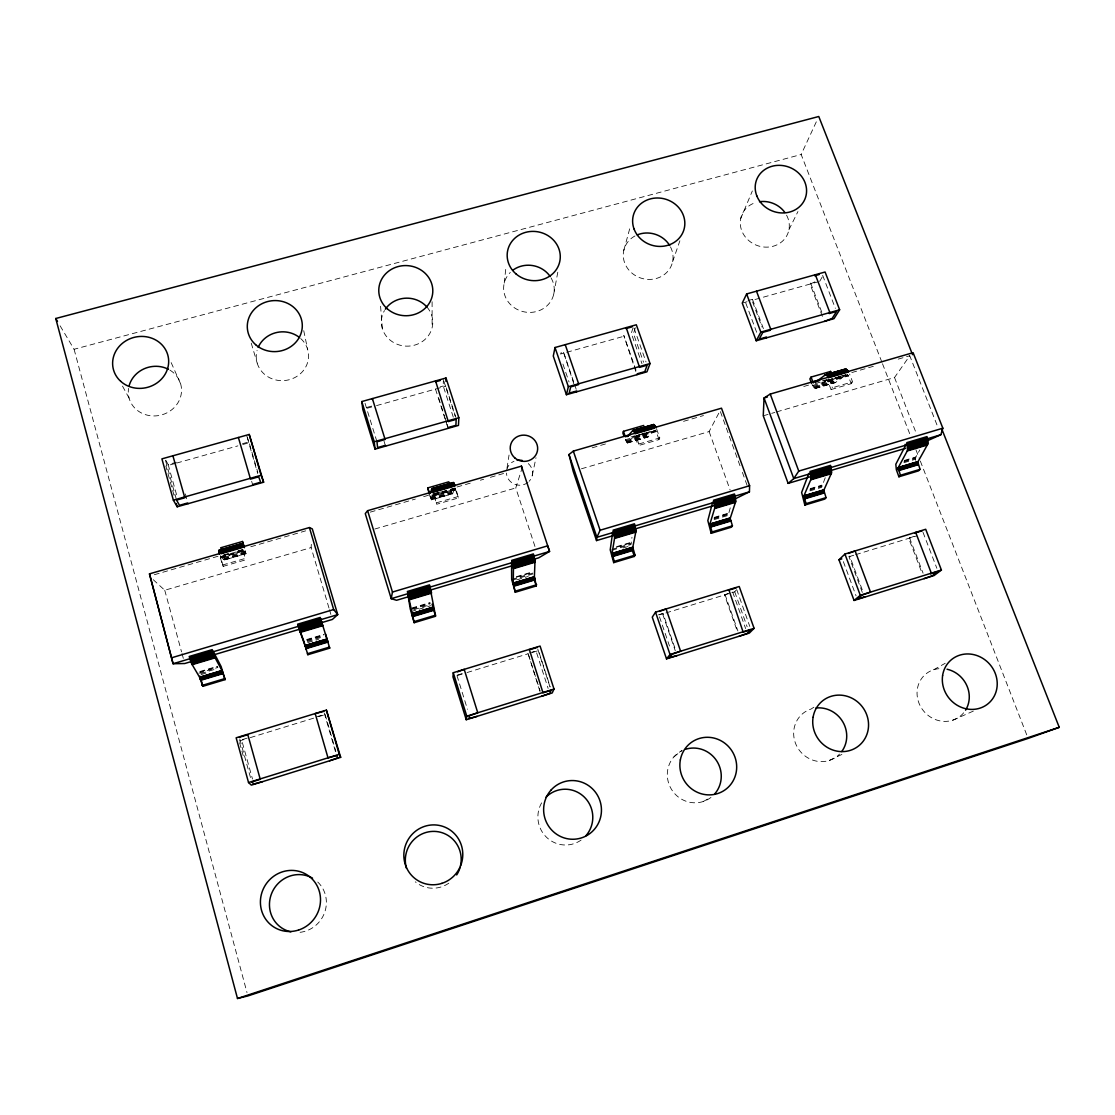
<?xml version="1.0" encoding="UTF-8"?>
<svg xmlns="http://www.w3.org/2000/svg" width="1115" height="1115" viewBox="0 0 1115 1115"><rect width="100%" height="100%" fill="white"/><g stroke="black" fill="none" stroke-linecap="round" stroke-linejoin="round"><path stroke-width="0.75" stroke-dasharray="5 3.75" d="M433.456 494.293L455.84 488.272L458.349 497.959L436.704 504.259L433.735 493.36M453.275 417.121L443.24 386.013L443.366 379.657M825.225 477.75L821.574 487.394L808.264 491.394M220.408 555.883L224.017 560.078L245.955 553.751L244.826 548.928M328.981 608.023L311.127 547.59L311.336 544.204M714.116 519.618L728.179 515.409L730.938 505.304M915.359 460.314L915.861 456.969L919.764 450M611.912 550.266L631.006 544.552L631.968 537.277M504.245 283.099L506.015 266.555M507.004 468.161L509.039 455.045M553.695 294.346L558.127 270.387M532.245 475.561L535.994 457.735M573.807 383.797L563.563 352.298L560.538 353.148M623.745 250.554L630.449 226.052M635.829 371.49L623.787 335.42L636.707 372.173M534.963 546.475L515.771 487.938L522.071 468.133M539.953 691.398L528.036 653.376M633.027 327.852L631.271 333.315L641.975 363.657M635.355 327.726L633.445 333.58L643.578 362.277M672.61 261.69L679.885 240.798M455.059 488.022L429.665 495.339L431.575 499.868L452.62 493.75L454.934 487.882L458.349 497.959M656.54 428.787L659.773 437.902L659.035 439.589L638.17 445.652L638.839 443.993L636.066 436.021L655.648 430.334M740.653 218.707L752.346 190.958M881.867 362.124L801.169 154.511L817.365 119.542M748.095 300.576L752.486 299.35L751.998 300.353L818.062 281.83M788.932 229.732L797.95 211.529M581.445 468.788L709.126 431.575L720.081 410.738L740.039 465.875M814.967 281.83L810.048 284.074L823.706 319.796M819.664 281.384L823.539 274.694M659.676 614.867L663.021 613.417L675.69 650.324M776.556 411.923L894.523 377.539L909.77 355.755L938.3 428.299M847.581 374.682L827.483 380.508L831.093 389.539L832.389 387.727L852.571 381.846L849.616 374.11M831.093 389.539L851.219 383.685L852.571 381.846M728.053 593.431L724.499 594.964L737.405 631.508M731.816 592.706L734.743 591.814L736.973 589.152M634.24 435.923L627.564 442.962L624.874 438.753M627.564 442.962L647.871 437.066L653.892 431.073M431.575 499.868L433.317 494.168L441.61 491.757M862.327 592.441L849.003 556.706L849.672 556.078L863.024 591.87M913.952 536.329L908.725 538.364L921.673 572.176M673.934 756.848L681.655 750.66M826.689 380.145L815.441 388.41L812.027 384.508M815.441 388.41L835.428 382.557L845.505 375.239M813.866 707.245L811.023 709.056A27.415 25.993 52.2 0 0 798.075 748.43A27.415 25.993 52.2 0 0 839.567 754.088M933.659 669.753L945.227 663.272M703.217 801.532L710.478 797.532M829.476 760.374L842.982 753.907M952.781 720.192L973.939 710.826M247.209 738.102L241.607 739.83L252.506 779.064M316.772 716.75L325.064 714.213L335.866 751.399M239.126 741.043L247.126 738.59M250.317 737.614L315.35 717.642M318.542 716.666L324.855 714.729M457.317 675.077L462.168 673.599M529.625 652.874L536.008 650.923L548.148 688.471M457.582 675.453L462.195 674.031M467.018 672.554L527.869 653.864M532.426 652.456L538.489 650.603L550.085 686.45M658.352 614.853L663.021 613.417M665.906 612.957L730.353 593.166M849.003 556.706L853.979 555.186M855.637 554.671L916.976 535.827M199.836 671.537L217.383 666.282M306.681 639.522L323.894 634.365M411.825 608.01L430.028 602.56M516.426 576.664L532.663 571.8M616.623 546.643L630.965 542.35M714.241 517.388L728.332 513.165M810.243 488.621L821.908 485.123M904.404 460.411L915.861 456.969M200.087 672.038L217.634 666.784M306.848 640.038L324.061 634.881M411.923 608.553L430.111 603.104M516.44 577.222L532.663 572.357M616.567 547.214L630.909 542.921M714.13 517.973L728.207 513.75M810.048 489.22L821.713 485.736M904.154 461.025L915.596 457.596M198.804 673.195L217.913 667.467M307.085 640.735L322.709 636.052M412.09 609.264L430.251 603.814M511.674 579.41L532.747 573.082M611.814 549.388L630.923 543.66M714.088 518.726L728.151 514.503M809.95 489.987L821.602 486.488M903.986 461.791L915.429 458.363M200.742 673.572L216.658 668.791M307.35 641.599L321.413 637.376M413.944 609.64L430.446 604.678M511.827 580.288L532.886 573.974M903.917 462.711L915.345 459.282M201.104 674.561L207.474 672.652M307.67 642.602L318.597 639.313M410.905 611.633L430.697 605.696M516.886 579.842L528.217 576.441M623.201 547.953L629.557 546.043M222.498 565.04L245.077 558.476L245.718 559.814L223.209 566.35L222.498 565.04L220.115 556.622L242.931 549.988M436.718 502.754L458.446 496.44M638.839 443.993L659.773 437.902M153.215 579.675L164.755 590.253L311.127 547.59M374.793 529.026L515.771 487.938M763.259 415.797L774.883 412.411M822.229 380.926L828.891 378.975M154.358 574.713L219.195 555.911M250.791 546.754L305.663 530.851M370.278 512.133L415.324 499.074M423.658 496.663L440.341 491.827M457.025 486.99L473.694 482.154M480.37 480.217L483.701 479.255M490.377 477.318L507.06 472.481M592.232 447.798L608.832 442.989M683.551 421.331L703.481 415.547M803.776 386.487L810.41 384.564M851.804 372.563L873.338 366.319M898.188 359.128L909.77 355.755M223.613 554.949L230.024 553.096M838.396 376.745L845.226 374.752M238.025 550.935L242.833 549.542M631.104 436.955L634.212 436.049M641.989 433.791L645.097 432.899M815.288 383.56L833.309 378.375M834.856 377.929L845.672 374.793M223.613 555.312L230.038 553.458M238.066 551.131L242.875 549.737M433.54 494.461L455.157 488.189M637.878 435.226L655.509 430.111M827.302 380.313L845.853 374.933M223.209 566.35L220.533 556.803L243.014 550.28M433.637 494.698L455.366 488.704M634.672 436.146L655.801 430.599L659.035 439.589M827.665 380.772L847.762 374.933L851.219 383.685M220.617 557.152L245.133 550.043M430.042 496.426L455.491 489.039M625.306 439.798L655.955 430.92M812.514 385.511L847.944 375.239M220.728 557.542L243.098 550.643M433.749 494.976L434 495.687L455.631 489.415M634.965 436.634L635.257 437.317L656.108 431.268M827.999 381.414L848.111 375.588M220.84 557.96L243.209 551.019M434 495.687L455.756 489.82M635.257 437.317L656.247 431.658M828.166 381.79L848.264 375.964M245.955 553.584L224.017 560.078L223.613 557.389L245.398 551.061M430.39 497.401L451.366 491.311L452.62 493.75M625.738 440.732L645.975 434.864L647.871 437.066M813.016 386.403L832.571 380.731L835.037 382.724M223.822 558.267L245.621 551.939M430.711 498.238L451.7 492.147M626.156 441.526L646.407 435.644M813.532 387.156L833.1 381.483M223.99 559.005L245.788 552.678M430.989 498.921L451.993 492.83M626.56 442.153L646.825 436.272M814.048 387.741L833.616 382.069M224.087 559.563L245.899 553.221M431.24 499.422L452.258 493.318M626.937 442.613L647.216 436.732M814.549 388.159L834.132 382.473M431.421 499.743L452.718 493.666M627.271 442.892L648.122 436.941M815.009 388.382L835.428 382.557M366.877 407.421L371.588 406.097M440.146 386.877L443.24 386.013M367.281 408.202L371.755 406.947M376.522 405.609L445.805 386.194M560.483 354.04L563.354 353.232M566.699 352.298L623.494 336.382M742.255 303.085L747.12 301.719M165.87 460.314L168.156 464.523L176.295 462.251M242.499 443.686L248.924 441.888L257.844 472.537M175.167 463.478L165.884 466.07L174.484 497.025M176.714 463.046L237.899 445.875M242.736 444.523L248.84 442.808M60.112 325.831L74.092 349.274L801.169 154.511M245.955 553.751L243.6 550.462M832.571 380.731L831.567 378.849M122.511 386.125L129.075 398.097M645.543 433.93L645.975 434.864M171.166 362.612L180.672 383.992M828.975 378.821L832.389 387.727M894.523 377.539L916.6 434.195M882.495 363.741L910.23 435.115M915.903 449.707L919.694 459.436M920.321 461.066L1028.114 738.423M922.997 532.301L936.865 568.316M822.647 275.321L835.358 308.325M909.492 537.695L923.081 573.194M810.633 283.057L821.825 312.312M752.486 299.35L763.608 329.19M752.583 301.914L761.935 327.016M843.358 561.639L856.069 595.842M745.754 302.973L756.862 332.841M451.366 491.311L450.641 489.262M742.395 472.37L747.092 485.346M246.819 436.049L248.924 441.888M709.126 431.575L730.102 489.945M736.694 589.5L749.81 626.463M734.743 591.814L747.12 626.728M732.666 592.023L745.628 628.581M634.045 328.103L646.017 361.971M724.973 594.379L737.893 630.979M635.397 437.707L638.17 445.652M662.644 613.961L675.3 650.826M659.481 616.804L669.502 646.045M563.563 352.298L574.03 382.905M574.573 384.522L576.232 389.358M562.922 364.061L569.04 381.985M537.764 649.055L550.043 687.035M446.335 387.825L455.826 417.247M443.909 381.302L455.101 416.048M528.552 655.007L540.134 690.966M438.655 398.013L444.439 416.048M444.969 417.693L446.544 422.599M447.073 424.244L448.132 427.519M435.491 389.079L447.575 426.724M434.125 496.091L436.704 504.259M456.969 675.551L467.464 709.307M384.02 441.192L385.553 446.139M365.037 403.296L376.982 441.819M251.237 343.141L257.175 363.058M329.455 609.654L330.904 614.56M247.293 437.679L257.718 473.554M324.256 713.029L335.657 752.291M251.656 481.29L252.589 484.523M243.321 551.437L245.718 559.814M242.68 550.071L245.077 558.476M185.341 493.945L187.613 502.085M168.156 464.523L177.229 497.137M165.564 460.565L176.56 500.119M239.767 738.938L250.791 778.646M239.586 742.674L243.209 755.733M164.755 590.253L181.55 651.871M182.01 653.543L183.362 658.533M74.092 349.274L247 992.573M223.362 556.357L223.613 557.389M220.533 556.803L220.38 556.05M303.74 330.681L307.601 349.274M380.577 306.249L382.389 328.813M432.104 301.719L432.118 327.74M528.287 463.575A13.073 12.516 10.8 0 1 529.151 481.29M527.952 482.391A13.073 12.516 10.8 0 1 506.461 473.067M506.754 469.805A13.073 12.516 10.8 0 1 514.001 461.262M963.653 712.82A27.22 25.283 49.4 0 1 919.917 705.293A27.22 25.283 49.4 0 1 941.994 668.582M710.98 797.434A27.624 26.732 58.2 0 1 671.481 789.378A27.624 26.732 58.2 0 1 682.282 750.562M581.068 840.097A27.917 27.429 77.2 0 1 542.141 802.02M448.801 883.191A28.488 27.861 -69.5 0 1 415.296 881.826M317.761 882.049A29.297 28.112 -57.4 0 1 324.2 913.659A29.297 28.112 -57.4 0 1 297.454 932.502M169.912 370.124A26.746 24.711 -13.5 0 1 178.902 401.079A26.746 24.711 -13.5 0 1 147.082 415.114A26.746 24.711 -13.5 0 1 128.546 388.382M300.702 338.542A26.189 24.391 -6.1 0 1 303.991 369.762A26.189 24.391 -6.1 0 1 271.53 378.598A26.189 24.391 -6.1 0 1 257.091 350.417M426.933 307.029A25.729 24 2.4 0 1 425.791 338.709A25.729 24 2.4 0 1 391.964 341.511A25.729 24 2.4 0 1 384.466 310.555M551.061 277.9A25.366 23.54 10.3 0 1 543.535 308.451A25.366 23.54 10.3 0 1 509.945 303.949A25.366 23.54 10.3 0 1 510.28 272.422M670.477 246.889A25.074 23.053 16.8 0 1 659.648 277.287A25.074 23.053 16.8 0 1 626.296 266.387A25.074 23.053 16.8 0 1 635.787 235.544M786.563 215.167A24.823 22.523 21.5 0 1 775.078 245.635A24.823 22.523 21.5 0 1 742.088 231.544A24.823 22.523 21.5 0 1 756.5 202.331"/><path stroke-width="1.5" d="M414.181 622.7L407.393 591.466L429.512 584.873L435.617 616.247L414.181 622.7L410.278 609.041L407.783 593.835M515.283 592.26L513.262 583.27L513.444 568.093L511.674 560.385L533.374 553.918L535.019 560.873L534.378 576.943L536.329 585.933L515.283 592.26L511.674 579.41L511.576 562.504M804.849 505.081L806.047 503.659L803.831 496.05L811.009 479.185L810.034 471.464L830.563 465.345L831.483 473.067L823.804 490.293L826.048 497.638L824.793 499.088L804.849 505.081L801.629 492.482L808.807 473.457M445.916 381.274L446 377.999L361.79 401.553L362.807 409.456L375.058 449.122L458.46 425.414L458.836 417.749L446 377.999M735.036 498.949L749.433 491.827L749.601 485.722L721.503 408.188L573.333 451.101L568.985 454.53L573.152 471.213L596.539 540.58L613.055 535.66M448.105 428.355L448.132 427.519L455.91 425.317L456.174 419.365L448.3 421.595L435.547 380.926L435.533 381.846L440.244 380.522M149.48 573.863L173.076 663.732L184.728 663.523L332.354 619.452L337.72 614.63L312.312 528.928L309.399 527.548L149.48 573.863L173.076 663.732L191.376 658.268M711.175 533.291L712.067 531.939L709.837 524.259L714.799 507.924L713.558 500.217L734.464 493.987L735.649 501.694L730.186 518.405L732.43 525.82L731.468 527.172L711.175 533.291L707.83 520.593L712.666 502.126M219.46 554.197L218.721 550.364L241.174 543.869L242.011 547.66L221.077 553.737M453.275 672.707L452.969 676.861L466.251 719.732L552.204 692.959L554.016 689.056L540.092 646.073L453.275 672.707L466.781 716.192L466.251 719.732M898.913 476.774L900.39 475.269L898.216 467.715L907.568 450.335L906.843 442.613L926.997 436.606L927.666 444.328L917.812 462.07L920.042 469.345L918.509 470.864L898.913 476.774L896.349 469.708L895.819 464.244L905.171 446.223L905.227 444.286M613.696 562.629L614.295 561.375L612.024 553.625L614.63 537.848L613.139 530.141L634.435 523.799L635.885 531.507L632.763 547.395L635.02 555.131L634.365 556.413L613.696 562.629L610.226 549.862L612.665 532.357M596.539 540.58L596.915 537.318L600.093 530.238L573.333 451.101M512.998 565.375L538.698 557.848L549.556 551.437L521.43 466.14L367.615 510.684L392.452 592.051L391.212 598.671L396.564 600.288L408.132 596.832M477.081 716.36L469.025 718.492L469.457 715.746L477.764 712.778L464.202 669.348L457.61 671.829M555.005 347.518L553.277 356.061L566.42 394.724L646.951 371.839L650.031 363.546L636.317 324.786L555.005 347.518L568.357 386.696L566.42 394.724M576.553 391.853L576.776 390.961L569.166 393.121L570.713 386.877L578.406 384.689L578.629 383.783L565.235 344.66M430.474 493.123L431.77 488.718L453.373 482.474L455.045 485.945L433.359 492.231L431.77 488.718M926.677 441.08L940.837 434.739L942.844 428.202L913.101 352.688L770.242 394.069L764.04 397.999L763.259 415.797L788.138 483.38L809.629 476.969M625.905 328.604L626.212 327.615L639.564 367.351L647.16 365.19L644.791 371.643L637.278 373.776L636.958 374.682M643.731 425.456L623.452 431.324L622.853 432.968L623.926 436.077M541.528 696.29L549.737 693.363L551.117 690.338L543.005 692.861L529.318 649.376M746.632 293.942L742.255 303.085L756.235 340.772L833.992 318.667L839.637 309.775L825.086 272.004L746.632 293.942L760.834 332.117L756.235 340.772M766.019 337.998L766.535 337.037L759.19 339.127L762.799 332.395L770.214 330.291L770.758 329.315L756.5 291.182M824.333 321.413L832.194 318.388L836.571 311.461L829.239 313.552L829.853 312.548L815.344 274.736L814.744 275.781L819.135 274.555M655.55 612.177L652.261 617.153L666.519 658.881L749.364 633.069L754.088 628.344L739.217 586.504L655.55 612.177L670.031 654.505L666.519 658.881M831.776 374.445L830.633 371.42L811.051 377.079L809.866 378.877L811.581 383.407M942.844 428.202L798.758 471.088L793.782 478.6L788.138 483.38M829.393 373.218L830.633 371.42M367.615 510.684L365.274 513.583L391.212 598.671L407.881 593.696M676.944 655.634L669.516 657.585L672.275 654.171L680.61 651.202L666.073 608.943L659.383 611.438M627.257 436.55L632.832 430.543L653.655 424.522L656.094 427.714M651.104 427.059L653.655 424.522M739.078 636.275L747.315 633.348L750.952 629.682L743.148 632.121L728.834 589.696L728.346 590.281L736.123 587.898M838.982 559.786L844.933 554.057L925.701 529.277L941.408 570.044L934.077 575.535L854.076 600.455L838.982 559.786L841.839 558.908M854.076 600.455L860.292 595.285L941.408 570.044M864.139 597.319L864.836 596.748L857.282 599.103L862.146 595.076L870.508 592.107L855.107 550.949L848.334 553.458M815.539 382.208L825.407 374.835L845.491 369.023L848.626 371.936L830.02 377.33M924.14 578.629L932.391 575.702L938.077 571.438L930.537 573.793L931.346 573.18L915.666 532.357L914.885 533.04L922.398 530.726M941.882 429.205L1059.25 727.328L1028.114 738.423L247.906 995.932L237.495 998.496L55.75 318.5L818.772 116.504L912.544 354.681M237.495 998.496L1059.25 727.328M248.534 782.549L339.253 754.339L340.674 757.336L251.349 785.141L248.534 782.549L236.143 737.796L326.402 710.116L340.674 757.336M466.781 716.192L554.016 689.056M670.031 654.505L754.088 628.344M239.307 737.294L247.823 734.687L260.255 779.301L251.697 781.963L253.858 783.97L262.596 781.629M323.782 711.384L315.197 713.558L328.005 757.852L336.605 755.552L337.747 757.865L329.594 760.778M530.768 649.39L537.221 647.411M199.599 677.237L221.955 670.533L225.119 679.62L202.846 686.324L199.683 677.404L191.905 664.164L189.215 656.484L212.226 649.627L214.833 657.306L221.955 670.533M300.214 632.4L322.695 625.682L320.214 617.445L297.649 624.177L299.182 629.208L305.022 645.599L326.96 639.007L327.629 641.236L305.719 647.815L307.851 654.714L329.706 648.136L327.754 641.669L305.844 648.247M411.769 613.557L433.289 607.09M513.248 583.089L534.378 576.748M612.037 553.444L632.79 547.214M709.879 524.078L730.241 517.959M803.901 495.854L823.915 489.847M898.3 467.519L917.952 461.61M199.683 677.404L222.038 670.7M305.022 645.599L327.016 639.188M411.797 613.738L433.317 607.271M513.262 583.27L534.378 576.943M612.024 553.625L632.763 547.395M709.837 524.259L730.2 518.154M803.831 496.05L823.846 490.043M898.216 467.715L917.868 461.819M199.78 677.627L222.136 670.923M305.078 645.766L327.085 639.411M411.853 613.975L433.359 607.508M513.29 583.521L534.406 577.18M612.037 553.876L632.776 547.646M709.823 524.51L730.186 518.405M803.804 496.3L823.804 490.293M898.16 467.979L917.812 462.07M199.892 677.92L222.247 671.202M305.162 646.003L327.169 639.703M411.923 614.254L433.428 607.8M513.332 583.814L534.447 577.472M612.065 554.169L632.804 547.939M709.837 524.817L730.2 518.698M803.804 496.607L823.804 490.6M898.133 468.286L917.784 462.377M200.017 678.255L222.359 671.537M305.245 646.282L327.28 640.038M412.006 614.602L433.512 608.135M513.402 584.149L534.517 577.807M612.121 554.503L632.846 548.287M709.879 525.151L730.227 519.046M803.817 496.942L823.818 490.948M898.146 468.621L917.784 462.725M200.143 678.617L222.484 671.913M305.357 646.616L327.392 640.414M412.104 614.964L433.61 608.511M513.499 584.525L534.601 578.183M612.191 554.88L632.916 548.664M709.934 525.527L730.283 519.423M803.873 497.318L823.86 491.311M898.174 468.997L917.826 463.101M200.282 679.021L222.624 672.317M305.468 646.993L327.503 640.818M412.216 615.369L433.721 608.915M513.597 584.915L534.698 578.587M612.288 555.284L633.013 549.054M710.018 525.932L730.367 519.813M803.943 497.722L823.929 491.715M898.244 469.387L917.882 463.492M200.421 679.453L222.749 672.735M412.341 615.787L433.833 609.334M513.708 585.333L534.81 579.006M612.4 555.688L633.111 549.472M710.116 526.336L730.464 520.231M804.04 498.126L824.027 492.119M898.342 469.805L917.98 463.896M200.547 679.885L222.875 673.167M412.466 616.219L433.958 609.752M513.834 585.765L534.935 579.424M612.511 556.12L633.236 549.89M710.241 526.754L730.59 520.635M804.166 498.544L824.152 492.537M898.453 470.209L918.091 464.314M200.672 680.317L223 673.599M305.97 648.679L327.88 642.087M412.592 616.637L434.097 610.184M513.959 586.183L535.061 579.842M612.651 556.524L633.376 550.294M710.38 527.158L730.729 521.053M804.291 498.949L824.292 492.942M898.592 470.614L918.23 464.704M202.066 685.432L224.422 678.714M414.125 621.613L435.631 615.146M515.548 591.089L536.663 584.734M614.295 561.375L635.02 555.131M712.067 531.939L732.43 525.82M806.047 503.659L826.048 497.638M900.39 475.269L920.042 469.345M189.62 657.836L212.617 650.979M298.053 625.501L320.604 618.769M407.783 592.776L429.902 586.183M512.064 561.695L533.75 555.214M613.515 531.437L634.811 525.081M713.935 501.499L734.841 495.269M810.396 472.732L830.926 466.614M907.206 443.868L927.359 437.861M212.993 651.829L299.461 626.031M321.092 619.578L337.72 614.63L333.664 609.543L309.399 527.548M429.54 587.229L512.886 562.378M532.886 556.413L549.556 551.437L547.716 545.82L392.452 592.051M613.487 532.371L596.915 537.318L568.985 454.53M633.39 526.433L714.617 502.21M734.506 496.273L749.433 491.827M810.312 473.666L793.782 478.6L764.04 397.999L767.343 397.038M830.131 467.756L907.791 444.592M927.61 438.683L940.837 434.739M190.024 659.146L213.021 652.289M298.444 626.811L320.995 620.079M408.16 594.072L430.265 587.48M512.412 562.977L534.113 556.51M613.849 532.719L635.146 526.364M714.255 502.767L735.161 496.537M810.703 474L831.232 467.882M907.485 445.122L927.638 439.115M190.442 660.387L213.425 653.529M298.82 628.052L321.371 621.32M408.508 595.312L430.613 588.72M512.719 564.218L534.419 557.751M614.142 533.96L635.425 527.604M714.506 503.994L735.412 497.764M810.926 475.227L831.442 469.108M907.694 446.348L927.833 440.341M408.815 596.483L512.259 565.751M614.365 535.116L713.781 505.583M714.701 505.165L735.579 498.921M811.079 476.384L905.505 448.341M907.805 447.519L927.931 441.498M191.222 662.575L214.192 655.718M299.503 630.24L322.026 623.522M409.08 597.515L431.171 590.922M513.207 566.42L534.879 559.953M614.518 536.162L635.787 529.82M714.813 506.224L735.677 499.98M811.135 477.457L831.637 471.324M907.819 448.578L927.945 442.571M191.585 663.453L214.54 656.596M299.782 631.132L322.305 624.414M409.303 598.421L431.366 591.828M513.36 567.34L535.019 560.873M614.616 537.096L635.871 530.74M714.84 507.144L735.705 500.914M811.121 478.391L831.609 472.272M907.735 449.526L927.847 443.519M191.905 664.164L214.833 657.306M300.033 631.857L322.528 625.139M409.456 599.159L431.519 592.567M513.444 568.093L535.089 561.625M614.63 537.848L635.885 531.507M714.799 507.924L735.649 501.694M811.009 479.185L831.483 473.067M907.568 450.335L927.666 444.328M192.17 664.679L215.097 657.836M409.567 599.717L431.603 593.124M513.471 568.664L535.102 562.197M614.588 538.447L635.815 532.106M714.673 508.538L735.51 502.308M810.814 479.798L831.274 473.694M907.303 450.962L927.401 444.969M172.17 657.613L333.664 609.543M600.093 530.238L749.601 485.722M244.492 547.716L242.471 541.486L220.645 547.8L221.341 549.124M429.289 494.168L427.77 487.91L448.788 481.833L449.805 485.011M218.693 550.531L241.244 543.911L243.558 547.27M431.686 488.816L453.54 482.586M632.595 430.683L653.975 424.592M825.016 375.002L845.951 369.037M218.721 550.908L241.216 544.399M432.118 489.164L453.763 482.893M632.832 430.543L654.338 424.857M825.407 374.835L846.452 369.26M218.819 551.479L241.328 544.956M432.369 489.666L454.028 483.408M633.487 430.892L654.742 425.303M826.34 375.086L846.982 369.664M218.986 552.232L241.509 545.709M432.662 490.363L454.335 484.091M633.878 431.352L634.296 431.993L655.188 425.944M826.856 375.49L827.386 376.089L847.525 370.264M219.195 553.138L241.732 546.615M432.996 491.227L454.683 484.955M634.296 431.993L634.742 432.801L655.634 426.752M827.386 376.089L827.929 376.856L848.083 371.03M629.891 435.003L625.208 436.369L623.452 431.324M811.051 377.079L812.919 381.999L819.441 380.104M625.348 436.718L628.47 435.812M654.491 428.174L635.188 433.763L634.742 432.801M814.717 381.86L819.609 380.438M375.058 449.122L374.222 441.749L458.836 417.749M568.357 386.696L650.031 363.546M760.834 332.117L839.637 309.775M173.369 500.161L261.105 475.269L263.614 482.224L177.187 506.795L173.369 500.161L161.912 458.864L249.216 434.446L263.614 482.224M627.424 328.172L631.954 326.904M813.42 382.877L812.919 381.999M55.75 318.5L57.492 321.427M827.929 376.856L828.459 377.776M188.073 503.701L187.668 502.976L179.501 505.304L176.56 500.119L184.825 497.778L172.909 455.798L173.327 456.606M190.79 659.341L190.344 658.296M307.851 654.714L307.433 653.725L329.371 647.118L329.706 648.136M252.882 485.276L252.589 484.523L260.659 482.224L258.666 476.816L250.513 479.129L238.387 437.484M844.933 554.057L860.292 595.285M770.242 394.069L798.758 471.088M213.258 651.467L221.105 666.519L225.119 679.62M303.726 640.972L298.36 626.086M632.721 551.591L634.365 556.413M429.526 493.443L427.77 487.91M199.906 676.15L200.296 677.363M534.726 581.054L536.329 585.933M521.43 466.14L522.071 468.133M303.949 641.669L306.388 649.683M326.96 639.007L320.841 619.382M325.469 633.891L327.852 641.836M435.115 614.602L433.331 608.762M361.79 401.553L374.222 441.749M200.7 678.631L201.076 679.927M534.336 579.8L533.625 577.291M249.216 434.446L261.105 475.269M326.402 710.116L339.253 754.339M242.471 541.486L243.976 546.796M176.282 503.548L177.187 506.795M201.453 681.223L202.846 686.324M432.968 607.508L432.104 604.191M429.805 587.257L430.334 591.117M372.48 399.477L372.382 398.585L384.87 438.725L384.954 439.561L376.982 441.819L377.595 447.561L385.483 445.331L385.553 446.139M517.179 460.328A13.073 12.516 10.8 0 1 522.294 460.509M947.053 669.223A27.22 25.283 49.4 0 1 965.576 710.171M815.999 707.997A27.415 25.993 52.2 0 1 842.787 721.823A27.415 25.993 52.2 0 1 841.713 751.566M685.474 749.294A27.624 26.732 58.2 0 1 716.583 760.695A27.624 26.732 58.2 0 1 714.771 793.852M546.071 797.1A27.917 27.429 77.2 0 1 584.26 797.044A27.917 27.429 77.2 0 1 585.835 835.832M406.487 868.334A28.488 27.861 -69.5 0 1 432.341 831.414A28.488 27.861 -69.5 0 1 460.495 865.728M460.105 867.275A28.488 27.861 -69.5 0 1 456.704 874.927M290.89 931.847A29.297 28.112 -57.4 0 1 271.642 893.408A29.297 28.112 -57.4 0 1 312.562 878.174M129.27 385.232A26.746 24.711 -13.5 0 1 168.421 369.288M258.15 347.42A26.189 24.391 -6.1 0 1 299.489 337.51M385.344 309.176A25.729 24 2.4 0 1 426.933 307.029M512.621 270.387A25.366 23.54 10.3 0 1 550.197 276.52M637.236 234.889A25.074 23.053 16.8 0 1 669.697 245.495M759.524 201.717A24.823 22.523 21.5 0 1 784.876 212.477M514.74 457.833A13.742 13.101 11 0 0 537.36 451.254A13.742 13.101 11 0 0 519.757 435.686A13.742 13.101 11 0 0 514.74 457.833M942.593 675.634A28.655 26.495 48.7 0 0 979.987 708.15A28.655 26.495 48.7 0 0 986.733 661.265A28.655 26.495 48.7 0 0 942.593 675.634M813.086 717.252A28.865 27.29 51.2 0 0 850.494 750.311A28.865 27.29 51.2 0 0 858.327 702.52A28.865 27.29 51.2 0 0 813.086 717.252M680.345 759.914A29.101 28.098 56.6 0 0 717.739 793.546A29.101 28.098 56.6 0 0 726.729 744.806A29.101 28.098 56.6 0 0 680.345 759.914M551.005 790.103A29.408 28.892 74.5 0 0 566.587 838.578A29.408 28.892 74.5 0 0 600.023 801.016A29.408 28.892 74.5 0 0 551.005 790.103M441.93 883.345A30.021 29.394 -69.1 0 0 453.415 832.654A30.021 29.394 -69.1 0 0 404.592 848.515A30.021 29.394 -69.1 0 0 441.93 883.345M298.611 930.021A30.927 29.673 -56.7 0 0 311.433 878.272A30.927 29.673 -56.7 0 0 261.328 894.565A30.927 29.673 -56.7 0 0 298.611 930.021M120.685 381.316A28.14 25.868 -12.9 0 0 167.668 368.396A28.14 25.868 -12.9 0 0 133.591 337.51A28.14 25.868 -12.9 0 0 120.685 381.316M255.6 344.647A27.527 25.506 -5.5 0 0 301.454 332.033A27.527 25.506 -5.5 0 0 267.335 301.635A27.527 25.506 -5.5 0 0 255.6 344.647M387.323 308.841A27.025 25.074 2.7 0 0 432.104 296.52A27.025 25.074 2.7 0 0 397.943 266.61A27.025 25.074 2.7 0 0 387.323 308.841M515.966 273.872A26.621 24.572 10.5 0 0 559.702 261.844A26.621 24.572 10.5 0 0 525.527 232.38A26.621 24.572 10.5 0 0 515.966 273.872M634.045 228.979A26.3 24.028 16.7 0 0 678.464 238.958A26.3 24.028 16.7 0 0 663.662 198.679A26.3 24.028 16.7 0 0 634.045 228.979M756.764 195.766A26.021 23.457 21.4 0 0 800.626 205.648A26.021 23.457 21.4 0 0 785.253 166.024A26.021 23.457 21.4 0 0 756.764 195.766"/></g></svg>
